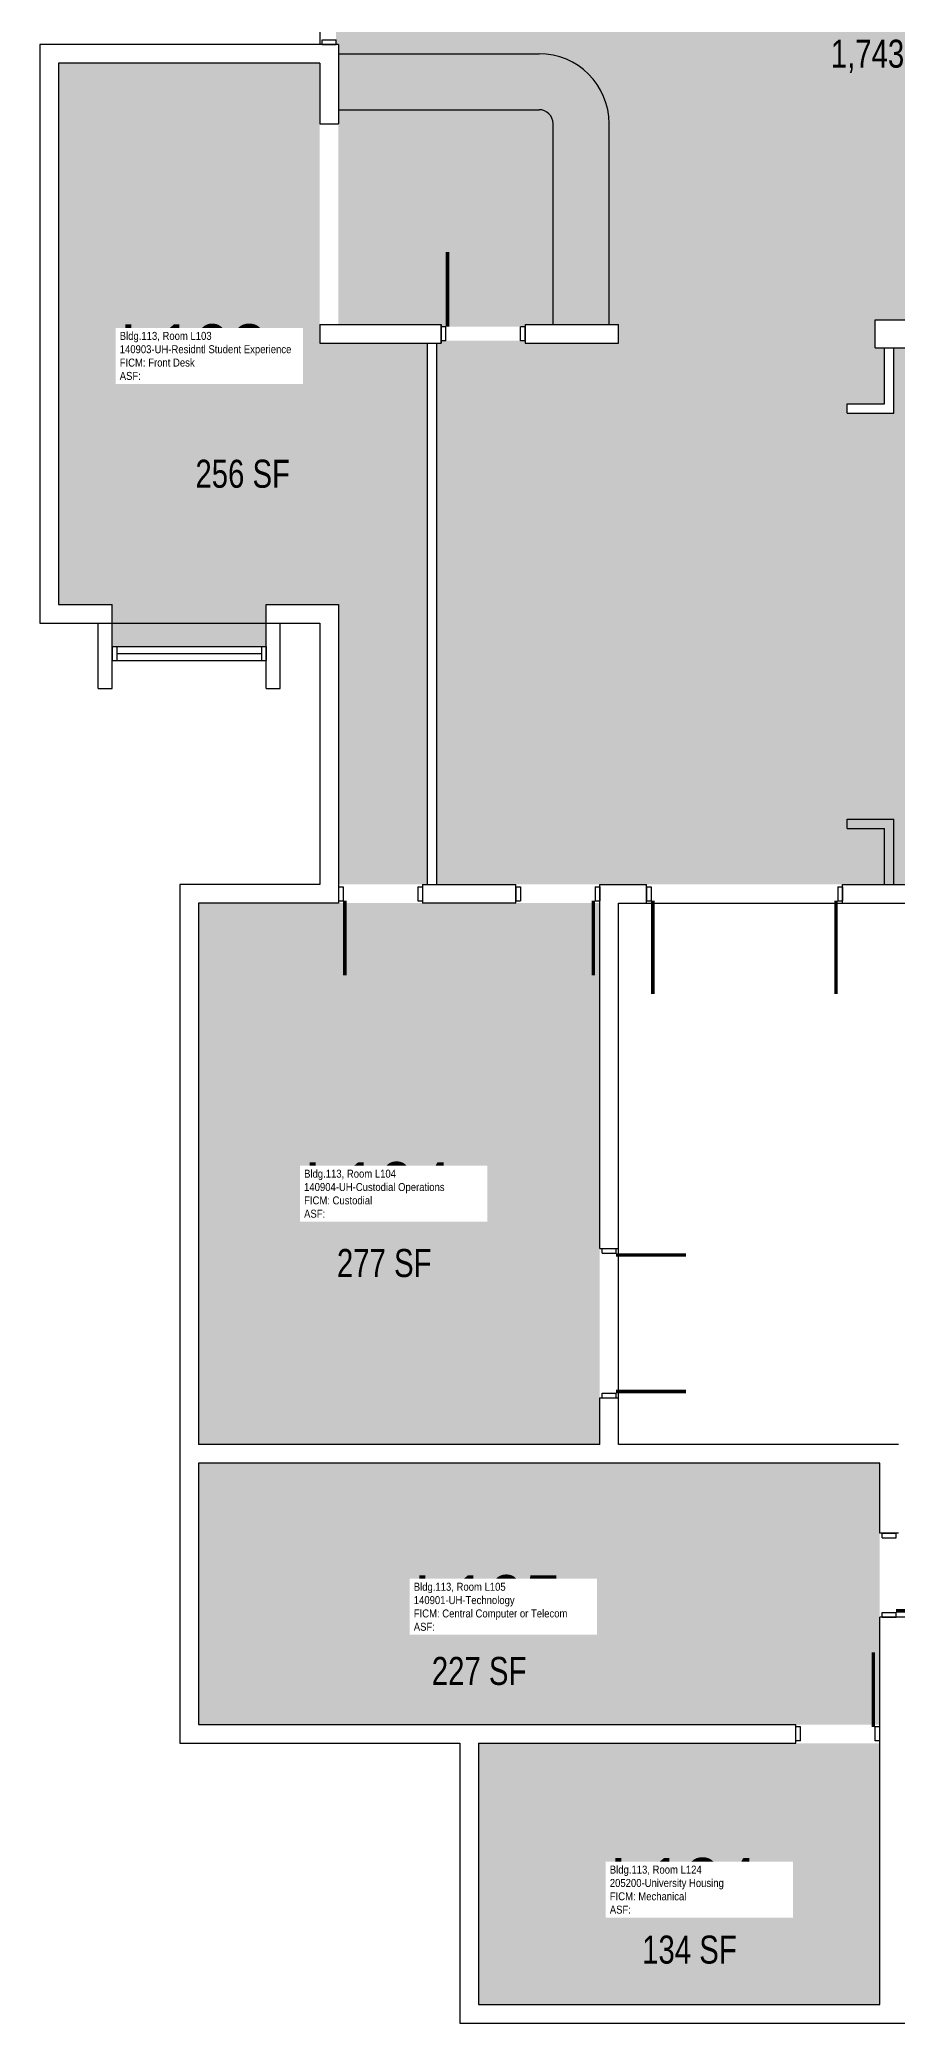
# Model space of a CAD drawing. Header units: inches. Extents: x -534 to 3268, y -1228 to 4808.
# Drawn here: x -4 to 363, y 596 to 1446 of the extents above; entities that cross this region are included whole.
import ezdxf
from ezdxf.enums import TextEntityAlignment as Align

# ---------------------------------------------------------------- set-up
doc = ezdxf.new("R2010")
doc.units = ezdxf.units.IN
doc.header["$LTSCALE"] = 10
doc.header["$MEASUREMENT"] = 0
for name, color, linetype in [('A-DOOR', 2, 'CONTINUOUS'), ('A-FLOR', 3, 'CONTINUOUS'), ('A-FP', 16, 'CONTINUOUS'), ('A-GLAZ', 1, 'CONTINUOUS'), ('A-IDEN-RNUM', 7, 'CONTINUOUS'), ('A-IDEN-SNUM', 4, 'CONTINUOUS'), ('A-IDEN-VNUM', 4, 'CONTINUOUS'), ('A-WALL', 5, 'CONTINUOUS'), ('AREA-TEXT', 3, 'CONTINUOUS'), ('Rooms-Category-Color', 7, 'CONTINUOUS'), ('Rooms-College-Color', 7, 'CONTINUOUS'), ('Rooms-Department-Color', 7, 'CONTINUOUS'), ('Rooms-Division-Color', 7, 'CONTINUOUS'), ('Rooms-Information', 7, 'CONTINUOUS')]:
    doc.layers.add(name, color=color, linetype=linetype)
doc.styles.add('CP_AREA', font='arial.ttf', dxfattribs={"height": 15})
doc.styles.add('CP_ROOMSNUMBER', font='arial.ttf', dxfattribs={"height": 1})
doc.styles.add('CP_ROOMVNUMBER', font='arial.ttf', dxfattribs={"width": 0.85, "height": 0.075})

# ---------------------------------------------------------------- blocks, each defined once
blk = doc.blocks.new('Buildings113')
at = {"layer": 'A-FP'}
for points in [[(356, 1924), (356, 1804), (-4, 1804), (-4, 1676), (4, 1676), (4, 1796), (116, 1796), (116, 1444), (-4, 1444), (-4, 1196), (116, 1196), (116, 1084), (56, 1084), (56, 716), (176, 716), (176, 596), (484, 596)], [(364, 844), (244, 844), (244, 1076), (476, 1076)]]:
    blk.add_lwpolyline(points, dxfattribs=at)

msp = doc.modelspace()

# ---------------------------------------------------------------- hatches: boundary and pattern name
at = {"layer": 'Rooms-Category-Color', "true_color": 0x728ef3}
for points in [[(166, 1316), (166, 1084), (200, 1084), (236, 1084), (256, 1084), (340, 1084), (372, 1084), (372, 1244), (372, 1252), (372, 1314), (362, 1314), (362, 1286), (342, 1286), (342, 1290), (358, 1290), (358, 1314), (354, 1314), (354, 1326), (558, 1326), (558, 1314), (558, 1225.42), (596, 1225.42), (596, 1290), (594, 1290), (594, 1326), (598, 1326), (598, 1674), (354, 1674), (354, 1686), (400, 1686), (400, 1796), (398, 1796), (366, 1796), (364, 1796), (344, 1796), (333, 1796), (267, 1796), (260, 1796), (123, 1796), (123, 1684), (124, 1684), (124, 1556), (123, 1556), (123, 1444), (124, 1444), (124, 1436), (124, 1410), (124, 1324), (168, 1324), (168, 1323), (204, 1323), (204, 1324), (244, 1324), (244, 1316), (204, 1316), (204, 1317), (168, 1317), (168, 1316)], [(27, 1204), (4, 1204), (4, 1436), (116, 1436), (116, 1410), (116, 1324), (116, 1316), (162, 1316), (162, 1084), (124, 1084), (124, 1204), (93, 1204), (93, 1186), (27, 1186)]]:
    msp.add_hatch(color=171, dxfattribs=at).paths.add_polyline_path(points)
at = {"layer": 'Rooms-Category-Color', "true_color": 0xadadad}
for points in [[(236, 928), (236, 1076), (200, 1076), (160, 1076), (124, 1076), (64, 1076), (64, 844), (236, 844), (236, 864)], [(356, 716), (320, 716), (184, 716), (184, 604), (356, 604)]]:
    msp.add_hatch(color=253, dxfattribs=at).paths.add_polyline_path(points)
at = {"layer": 'Rooms-Category-Color', "true_color": 0xe3c5e1}
msp.add_hatch(color=254, dxfattribs=at).paths.add_polyline_path([(356, 806), (356, 836), (64, 836), (64, 724), (320, 724), (356, 724), (356, 770)])
at = {"layer": 'Rooms-College-Color', "true_color": 0xadadad}
for points in [[(166, 1316), (166, 1084), (200, 1084), (236, 1084), (256, 1084), (340, 1084), (372, 1084), (372, 1244), (372, 1252), (372, 1314), (362, 1314), (362, 1286), (342, 1286), (342, 1290), (358, 1290), (358, 1314), (354, 1314), (354, 1326), (558, 1326), (558, 1314), (558, 1225.42), (596, 1225.42), (596, 1290), (594, 1290), (594, 1326), (598, 1326), (598, 1674), (354, 1674), (354, 1686), (400, 1686), (400, 1796), (398, 1796), (366, 1796), (364, 1796), (344, 1796), (333, 1796), (267, 1796), (260, 1796), (123, 1796), (123, 1684), (124, 1684), (124, 1556), (123, 1556), (123, 1444), (124, 1444), (124, 1436), (124, 1410), (124, 1324), (168, 1324), (168, 1323), (204, 1323), (204, 1324), (244, 1324), (244, 1316), (204, 1316), (204, 1317), (168, 1317), (168, 1316)], [(27, 1204), (4, 1204), (4, 1436), (116, 1436), (116, 1410), (116, 1324), (116, 1316), (162, 1316), (162, 1084), (124, 1084), (124, 1204), (93, 1204), (93, 1186), (27, 1186)], [(236, 928), (236, 1076), (200, 1076), (160, 1076), (124, 1076), (64, 1076), (64, 844), (236, 844), (236, 864)], [(356, 806), (356, 836), (64, 836), (64, 724), (320, 724), (356, 724), (356, 770)], [(356, 716), (320, 716), (184, 716), (184, 604), (356, 604)]]:
    msp.add_hatch(color=253, dxfattribs=at).paths.add_polyline_path(points)
at = {"layer": 'Rooms-Department-Color', "true_color": 0x604aed}
for points in [[(166, 1316), (166, 1084), (200, 1084), (236, 1084), (256, 1084), (340, 1084), (372, 1084), (372, 1244), (372, 1252), (372, 1314), (362, 1314), (362, 1286), (342, 1286), (342, 1290), (358, 1290), (358, 1314), (354, 1314), (354, 1326), (558, 1326), (558, 1314), (558, 1225.42), (596, 1225.42), (596, 1290), (594, 1290), (594, 1326), (598, 1326), (598, 1674), (354, 1674), (354, 1686), (400, 1686), (400, 1796), (398, 1796), (366, 1796), (364, 1796), (344, 1796), (333, 1796), (267, 1796), (260, 1796), (123, 1796), (123, 1684), (124, 1684), (124, 1556), (123, 1556), (123, 1444), (124, 1444), (124, 1436), (124, 1410), (124, 1324), (168, 1324), (168, 1323), (204, 1323), (204, 1324), (244, 1324), (244, 1316), (204, 1316), (204, 1317), (168, 1317), (168, 1316)], [(27, 1204), (4, 1204), (4, 1436), (116, 1436), (116, 1410), (116, 1324), (116, 1316), (162, 1316), (162, 1084), (124, 1084), (124, 1204), (93, 1204), (93, 1186), (27, 1186)], [(356, 806), (356, 836), (64, 836), (64, 724), (320, 724), (356, 724), (356, 770)]]:
    msp.add_hatch(color=173, dxfattribs=at).paths.add_polyline_path(points)
at = {"layer": 'Rooms-Department-Color', "true_color": 0xacacac}
for points in [[(236, 928), (236, 1076), (200, 1076), (160, 1076), (124, 1076), (64, 1076), (64, 844), (236, 844), (236, 864)], [(356, 716), (320, 716), (184, 716), (184, 604), (356, 604)]]:
    msp.add_hatch(color=253, dxfattribs=at).paths.add_polyline_path(points)
at = {"layer": 'Rooms-Division-Color', "true_color": 0x604aed}
for points in [[(166, 1316), (166, 1084), (200, 1084), (236, 1084), (256, 1084), (340, 1084), (372, 1084), (372, 1244), (372, 1252), (372, 1314), (362, 1314), (362, 1286), (342, 1286), (342, 1290), (358, 1290), (358, 1314), (354, 1314), (354, 1326), (558, 1326), (558, 1314), (558, 1225.42), (596, 1225.42), (596, 1290), (594, 1290), (594, 1326), (598, 1326), (598, 1674), (354, 1674), (354, 1686), (400, 1686), (400, 1796), (398, 1796), (366, 1796), (364, 1796), (344, 1796), (333, 1796), (267, 1796), (260, 1796), (123, 1796), (123, 1684), (124, 1684), (124, 1556), (123, 1556), (123, 1444), (124, 1444), (124, 1436), (124, 1410), (124, 1324), (168, 1324), (168, 1323), (204, 1323), (204, 1324), (244, 1324), (244, 1316), (204, 1316), (204, 1317), (168, 1317), (168, 1316)], [(27, 1204), (4, 1204), (4, 1436), (116, 1436), (116, 1410), (116, 1324), (116, 1316), (162, 1316), (162, 1084), (124, 1084), (124, 1204), (93, 1204), (93, 1186), (27, 1186)], [(356, 806), (356, 836), (64, 836), (64, 724), (320, 724), (356, 724), (356, 770)]]:
    msp.add_hatch(color=173, dxfattribs=at).paths.add_polyline_path(points)
at = {"layer": 'Rooms-Division-Color', "true_color": 0xadadad}
for points in [[(236, 928), (236, 1076), (200, 1076), (160, 1076), (124, 1076), (64, 1076), (64, 844), (236, 844), (236, 864)], [(356, 716), (320, 716), (184, 716), (184, 604), (356, 604)]]:
    msp.add_hatch(color=253, dxfattribs=at).paths.add_polyline_path(points)

# ---------------------------------------------------------------- linework, layer by layer
at = {"layer": 'A-DOOR'}
for points in [[(170.75, 1323, 1.5, 1.5, 0), (170.75, 1355, 0, 0, 0), (170, 1355, 0, 0, -0.414214), (202, 1323, 0, 0, -0.414214)], [(126.75, 1077, 1.5, 1.5, 0), (126.75, 1045, 0, 0, 0), (126, 1045, 0, 0, 0.414214), (158, 1077, 0, 0, 0.414214)], [(233.25, 1077, 1.5, 1.5, 0), (233.25, 1045, 0, 0, 0), (234, 1045, 0, 0, -0.414214), (202, 1077, 0, 0, -0.414214)], [(258.75, 1077, 1.5, 1.5, 0), (258.75, 1037, 0, 0, 0), (258, 1037, 0, 0, 0.414214), (298, 1077, 0, 0, 0.414214)], [(337.25, 1077, 1.5, 1.5, 0), (337.25, 1037, 0, 0, 0), (338, 1037, 0, 0, -0.414214), (298, 1077, 0, 0, -0.414214)], [(243, 925.25, 1.5, 1.5, 0), (273, 925.25, 0, 0, 0), (273, 926, 0, 0, -0.414214), (243, 896, 0, 0, -0.414214)], [(243, 866.75, 1.5, 1.5, 0), (273, 866.75, 0, 0, 0), (273, 866, 0, 0, 0.414214), (243, 896, 0, 0, 0.414214)], [(363, 772.75, 1.5, 1.5, 0), (395, 772.75, 0, 0, 0), (395, 772, 0, 0, 0.414214), (363, 804, 0, 0, 0.414214)], [(353.25, 723, 1.5, 1.5, 0), (353.25, 755, 0, 0, 0), (354, 755, 0, 0, 0.414214), (322, 723, 0, 0, 0.414214)]]:
    msp.add_lwpolyline(points, format="xyseb", dxfattribs=at)
at = {"layer": 'A-FLOR'}
for p, q in [((124, 1440), (210, 1440)), ((124, 1416), (210, 1416)), ((216, 1324), (216, 1410)), ((240, 1324), (240, 1410)), ((162, 1316), (162, 1084)), ((166, 1316), (166, 1084))]:
    msp.add_line(p, q, dxfattribs=at)
for radius in [30, 6]:
    msp.add_arc((210, 1410), radius, 0, 90, dxfattribs=at)
at = {"layer": 'A-GLAZ'}
for p, q in [((29, 1186), (91, 1186)), ((29, 1183), (91, 1183)), ((29, 1180), (91, 1180))]:
    msp.add_line(p, q, dxfattribs=at)
at = {"layer": 'A-WALL'}
for p, q in [((117, 1444), (117, 1446)), ((117, 1446), (123, 1446)), ((123, 1444), (123, 1446)), ((-4, 1444), (-4, 1196)), ((124, 1444), (-4, 1444)), ((117, 1444), (123, 1444)), ((124, 1444), (124, 1410)), ((4, 1436), (4, 1204)), ((116, 1436), (4, 1436)), ((116, 1436), (116, 1410)), ((116, 1410), (124, 1410)), ((116, 1324), (168, 1324)), ((116, 1324), (116, 1316)), ((168, 1316), (168, 1324)), ((168, 1324), (168, 1316)), ((170, 1323), (168, 1323)), ((168, 1317), (168, 1323)), ((170, 1317), (170, 1323)), ((204, 1323), (202, 1323)), ((202, 1317), (202, 1323)), ((204, 1324), (244, 1324)), ((204, 1324), (204, 1316)), ((204, 1317), (204, 1323)), ((244, 1316), (244, 1324)), ((354, 1314), (354, 1326)), ((354, 1326), (558, 1326)), ((116, 1316), (168, 1316)), ((170, 1317), (168, 1317)), ((204, 1317), (202, 1317)), ((204, 1316), (244, 1316)), ((354, 1314), (558, 1314)), ((358, 1290), (358, 1314)), ((362, 1286), (362, 1314)), ((342, 1286), (342, 1290)), ((342, 1290), (358, 1290)), ((342, 1286), (362, 1286)), ((4, 1204), (27, 1204)), ((27, 1168), (27, 1204)), ((93, 1168), (93, 1204)), ((93, 1204), (124, 1204)), ((124, 1204), (124, 1076)), ((-4, 1196), (21, 1196)), ((21, 1168), (21, 1196)), ((99, 1168), (99, 1196)), ((99, 1196), (116, 1196)), ((116, 1196), (116, 1084)), ((27, 1186), (29, 1186)), ((27, 1186), (27, 1180)), ((29, 1186), (29, 1180)), ((91, 1186), (93, 1186)), ((91, 1186), (91, 1180)), ((93, 1186), (93, 1180)), ((27, 1180), (29, 1180)), ((91, 1180), (93, 1180)), ((21, 1168), (27, 1168)), ((93, 1168), (99, 1168)), ((342, 1112), (362, 1112)), ((342, 1108), (342, 1112)), ((342, 1108), (358, 1108)), ((358, 1084), (358, 1108)), ((362, 1084), (362, 1112)), ((56, 1084), (56, 716)), ((116, 1084), (56, 1084)), ((124, 1083), (126, 1083)), ((124, 1083), (124, 1077)), ((126, 1083), (126, 1077)), ((158, 1083), (160, 1083)), ((158, 1083), (158, 1077)), ((160, 1084), (160, 1076)), ((160, 1084), (200, 1084)), ((160, 1083), (160, 1077)), ((200, 1076), (200, 1084)), ((200, 1083), (202, 1083)), ((200, 1083), (200, 1077)), ((202, 1083), (202, 1077)), ((234, 1083), (236, 1083)), ((234, 1083), (234, 1077)), ((236, 928), (236, 1084)), ((236, 1084), (256, 1084)), ((236, 1083), (236, 1077)), ((256, 1076), (256, 1084)), ((256, 1083), (258, 1083)), ((256, 1083), (256, 1077)), ((258, 1083), (258, 1077)), ((338, 1083), (340, 1083)), ((338, 1083), (338, 1077)), ((340, 1076), (340, 1084)), ((340, 1084), (476, 1084)), ((340, 1083), (340, 1077)), ((124, 1076), (64, 1076)), ((64, 1076), (64, 844)), ((124, 1077), (126, 1077)), ((158, 1077), (160, 1077)), ((200, 1076), (160, 1076)), ((200, 1077), (202, 1077)), ((234, 1077), (236, 1077)), ((244, 928), (244, 1076)), ((244, 1076), (256, 1076)), ((256, 1077), (258, 1077)), ((338, 1077), (340, 1077)), ((340, 1076), (476, 1076)), ((236, 928), (244, 928)), ((237, 926), (237, 928)), ((237, 928), (243, 928)), ((243, 926), (243, 928)), ((237, 926), (243, 926)), ((236, 864), (244, 864)), ((236, 844), (236, 864)), ((237, 864), (237, 866)), ((237, 866), (243, 866)), ((237, 864), (243, 864)), ((243, 864), (243, 866)), ((244, 844), (244, 864)), ((236, 844), (64, 844)), ((364, 844), (244, 844)), ((356, 836), (64, 836)), ((64, 836), (64, 724)), ((356, 806), (356, 836)), ((364, 806), (356, 806)), ((357, 806), (363, 806)), ((357, 804), (357, 806)), ((357, 804), (363, 804)), ((363, 804), (363, 806)), ((440, 770), (356, 770)), ((356, 604), (356, 770)), ((357, 772), (363, 772)), ((357, 770), (357, 772)), ((357, 770), (363, 770)), ((363, 770), (363, 772)), ((64, 724), (320, 724)), ((320, 716), (320, 724)), ((320, 716), (320, 724)), ((322, 723), (320, 723)), ((320, 717), (320, 723)), ((322, 717), (322, 723)), ((356, 723), (354, 723)), ((354, 717), (354, 723)), ((356, 717), (356, 723)), ((56, 716), (176, 716)), ((176, 716), (176, 596)), ((184, 716), (320, 716)), ((184, 716), (184, 604)), ((322, 717), (320, 717)), ((356, 717), (354, 717)), ((184, 604), (356, 604)), ((176, 596), (484, 596))]:
    msp.add_line(p, q, dxfattribs=at)

# ---------------------------------------------------------------- block references
at = {"layer": 'A-FP'}
msp.add_blockref('Buildings113', (0, 0), dxfattribs=at)

# ---------------------------------------------------------------- texts
at = {"layer": 'A-IDEN-RNUM', "style": 'CP_ROOMSNUMBER', "width": 0.85}
for s, p in [('L103-00', (62, 1312)), ('L104-00', (141, 953)), ('L105-00', (188, 776)), ('L124-00', (272, 655))]:
    msp.add_text(s, height=1, dxfattribs=at).set_placement(p, align=Align.MIDDLE)
at = {"layer": 'A-IDEN-SNUM', "style": 'CP_ROOMSNUMBER', "width": 0.85}
for s, p in [('1130L10300', (62, 1312)), ('1130L10400', (141, 953)), ('1130L10500', (188, 776)), ('1130L12400', (272, 655))]:
    msp.add_text(s, height=1, dxfattribs=at).set_placement(p, align=Align.MIDDLE)
at = {"layer": 'A-IDEN-VNUM', "style": 'CP_ROOMVNUMBER', "width": 0.85}
for s, p in [('L103', (62, 1312)), ('L104', (141, 953)), ('L105', (188, 776)), ('L124', (272, 655))]:
    msp.add_text(s, height=24, dxfattribs=at).set_placement(p, align=Align.MIDDLE)
at = {"layer": 'AREA-TEXT', "style": 'CP_AREA', "width": 0.75}
for s, p in [('1,743 SF', (360.5, 1440)), ('256 SF', (83, 1260)), ('277 SF', (143.65, 921.8)), ('227 SF', (184.29, 747.01)), ('134 SF', (274.42, 627.6))]:
    msp.add_text(s, height=12, dxfattribs=at).set_placement(p, align=Align.MIDDLE_CENTER)

# ---------------------------------------------------------------- next in the draw order: texts
at = {"layer": 'Rooms-Information', "char_height": 3.4286, "width": 76.8, "attachment_point": 7, "style": 'CP_ROOMVNUMBER', "bg_fill": 3, "box_fill_scale": 1.5, "bg_fill_color": 256, "bg_fill_true_color": 13158600, "bg_fill_transparency": 0}
for s, insert in [('Bldg.113, Room L103^M^J140903-UH-Residntl Student Experience^M^JFICM: Front Desk^M^JASF: ', (30.3, 1300.16)), ('Bldg.113, Room L104^M^J140904-UH-Custodial Operations^M^JFICM: Custodial^M^JASF: ', (109.3, 941.16)), ('Bldg.113, Room L105^M^J140901-UH-Technology^M^JFICM: Central Computer or Telecom^M^JASF: ', (156.3, 764.16)), ('Bldg.113, Room L124^M^J205200-University Housing^M^JFICM: Mechanical^M^JASF: ', (240.3, 642.95))]:
    msp.add_mtext(s, dxfattribs=dict(at, insert=insert))

doc.saveas('drawing.dxf')
